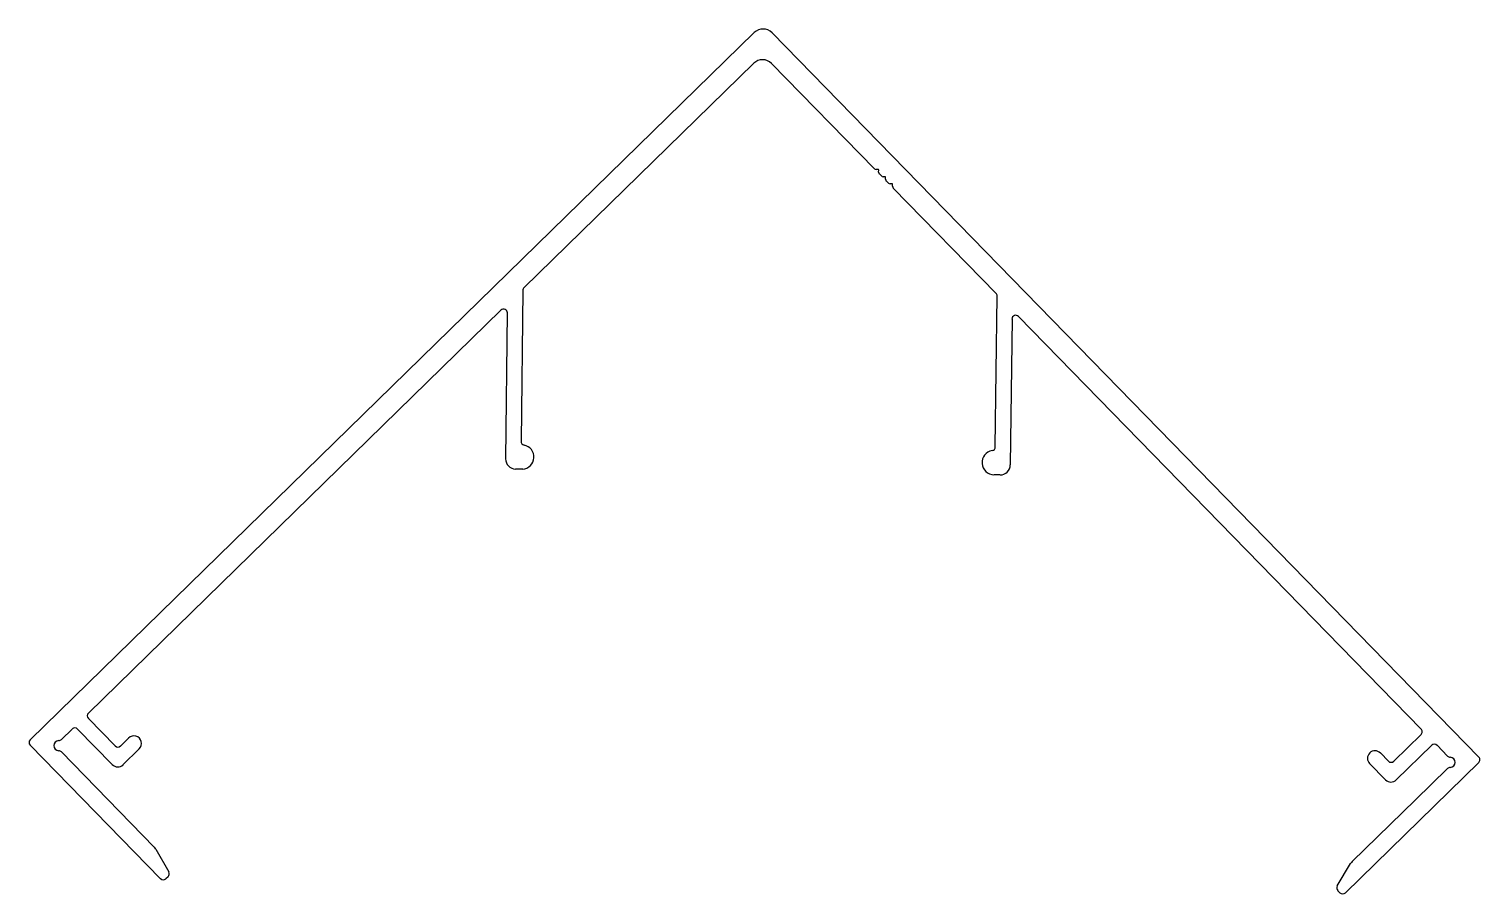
# Model space of a CAD drawing. Extents: x -69 to 77, y 0 to 87.
import ezdxf

# ---------------------------------------------------------------- set-up
doc = ezdxf.new("R2010")
doc.units = 0
doc.layers.add('1', color=7, linetype='CONTINUOUS')

msp = doc.modelspace()

# ---------------------------------------------------------------- linework, layer by layer
at = {"layer": '1', "color": 7, "linetype": 'CONTINUOUS'}
for p, q in [((-68.98, 15.3), (3.91, 86.47)), ((5.71, 86.44), (76.87, 13.56)), ((3.88, 83.38), (-19.26, 60.79)), ((16.02, 72.76), (5.67, 83.36)), ((16.44, 72.68), (16.2, 72.69)), ((16.44, 72.43), (16.45, 72.67)), ((16.72, 72.05), (16.52, 72.26)), ((17.14, 71.97), (16.9, 71.97)), ((17.14, 71.72), (17.15, 71.96)), ((17.42, 71.33), (17.21, 71.54)), ((17.21, 71.54), (17.42, 71.33)), ((17.42, 71.33), (17.21, 71.54)), ((17.21, 71.54), (17.42, 71.33)), ((17.42, 71.33), (17.21, 71.54)), ((17.84, 71.25), (17.59, 71.26)), ((17.84, 71), (17.84, 71.24)), ((28.26, 60.22), (17.91, 70.82)), ((-19.38, 60.52), (-19.56, 45.34)), ((28.19, 44.77), (28.37, 59.95)), ((-21.58, 58.53), (-63.1, 17.99)), ((-21.1, 43.58), (-20.93, 58.26)), ((29.87, 57.65), (29.69, 42.97)), ((71.07, 16.38), (30.52, 57.91)), ((-19.39, 42.55), (-20.1, 42.55)), ((28.66, 41.97), (28.06, 41.97)), ((-64.74, 16.39), (-65.82, 15.34)), ((-60.71, 12.81), (-64.2, 16.38)), ((-63.11, 17.45), (-60.41, 14.69)), ((-55.87, 1.33), (-68.98, 14.76)), ((-59.88, 14.68), (-59.06, 15.48)), ((68.3, 13.15), (71.06, 15.85)), ((72.13, 14.76), (68.55, 11.26)), ((73.72, 13.67), (72.66, 14.75)), ((-65.83, 14.08), (-56.48, 4.5)), ((-57.99, 14.39), (-59.63, 12.79)), ((66.96, 13.98), (67.76, 13.16)), ((76.87, 13.02), (63.44, -0.1)), ((67.47, 11.27), (65.87, 12.91)), ((70.49, 9.27), (73.7, 12.41)), ((64.12, 3.06), (70.49, 9.27)), ((-56.33, 4.3), (-55.03, 2.01)), ((-55.09, 1.53), (-55.31, 1.32)), ((62.61, 0.6), (63.96, 2.86)), ((62.88, -0.09), (62.67, 0.12))]:
    msp.add_line(p, q, dxfattribs=at)
for centre, radius, start, end in [((4.8, 85.56), 1.27, 44.3151, 134.3151), ((4.76, 82.47), 1.27, 44.3151, 134.3151), ((16.2, 72.94), 0.25, 224.3151, 269.3151), ((16.44, 72.67), 0.008, 359.3151, 89.3151), ((16.69, 72.43), 0.25, 179.3151, 224.3151), ((16.9, 72.22), 0.25, 224.3151, 269.3151), ((17.14, 71.96), 0.008, 359.3151, 89.3151), ((17.39, 71.71), 0.25, 179.3151, 224.3151), ((17.6, 71.5), 0.25, 224.3151, 269.3151), ((17.84, 71.24), 0.008, 359.3151, 89.3151), ((18.09, 71), 0.25, 179.3151, 224.3151), ((-19, 60.52), 0.381, 134.3151, 179.3151), ((27.99, 59.96), 0.381, 359.3151, 44.3151), ((-21.31, 58.26), 0.381, 359.3151, 134.3151), ((30.25, 57.64), 0.381, 44.3151, 179.3151), ((-19.18, 45.34), 0.381, 179.3151, 259.2758), ((-19.48, 43.76), 1.22, 274.0756, 79.2758), ((28.07, 43.2), 1.22, 99.3545, 269.3151), ((27.81, 44.78), 0.381, 279.3545, 359.3151), ((-20.09, 43.57), 1.02, 179.3151, 269.3151), ((28.68, 42.98), 1.02, 269.3151, 359.3151), ((-62.84, 17.72), 0.381, 134.3151, 224.3151), ((-64.47, 16.12), 0.381, 44.3151, 134.3151), ((70.79, 16.12), 0.381, 314.3151, 44.3151), ((-68.71, 15.03), 0.381, 134.3151, 224.3151), ((-66.09, 14.71), 0.508, 90.5534, 268.0769), ((-66.1, 15.63), 0.406, 270.5534, 314.3151), ((-60.14, 14.96), 0.381, 224.3151, 314.3151), ((-58.53, 14.94), 0.762, 314.3151, 134.3151), ((72.39, 14.48), 0.381, 44.3151, 134.3151), ((-66.12, 13.8), 0.406, 44.3151, 88.0769), ((66.42, 13.44), 0.762, 44.3151, 224.3151), ((68.03, 13.42), 0.381, 224.3151, 314.3151), ((74.01, 13.95), 0.406, 224.3151, 268.0769), ((73.98, 13.04), 0.508, 270.5534, 88.0769), ((76.6, 13.29), 0.381, 314.3151, 44.3151), ((-60.16, 13.34), 0.762, 224.3151, 314.3151), ((73.99, 12.12), 0.406, 90.5534, 134.3151), ((68.02, 11.81), 0.762, 224.3151, 314.3151), ((-57.19, 3.8), 1, 29.5841, 44.3151), ((64.82, 2.34), 1, 134.3151, 149.0461), ((-55.37, 1.81), 0.396, 314.3151, 29.5841), ((-55.58, 1.61), 0.396, 224.3151, 314.3151), ((62.95, 0.4), 0.396, 149.0461, 224.3151), ((63.16, 0.19), 0.396, 224.3151, 314.3151)]:
    msp.add_arc(centre, radius, start, end, dxfattribs=at)

doc.saveas('drawing.dxf')
